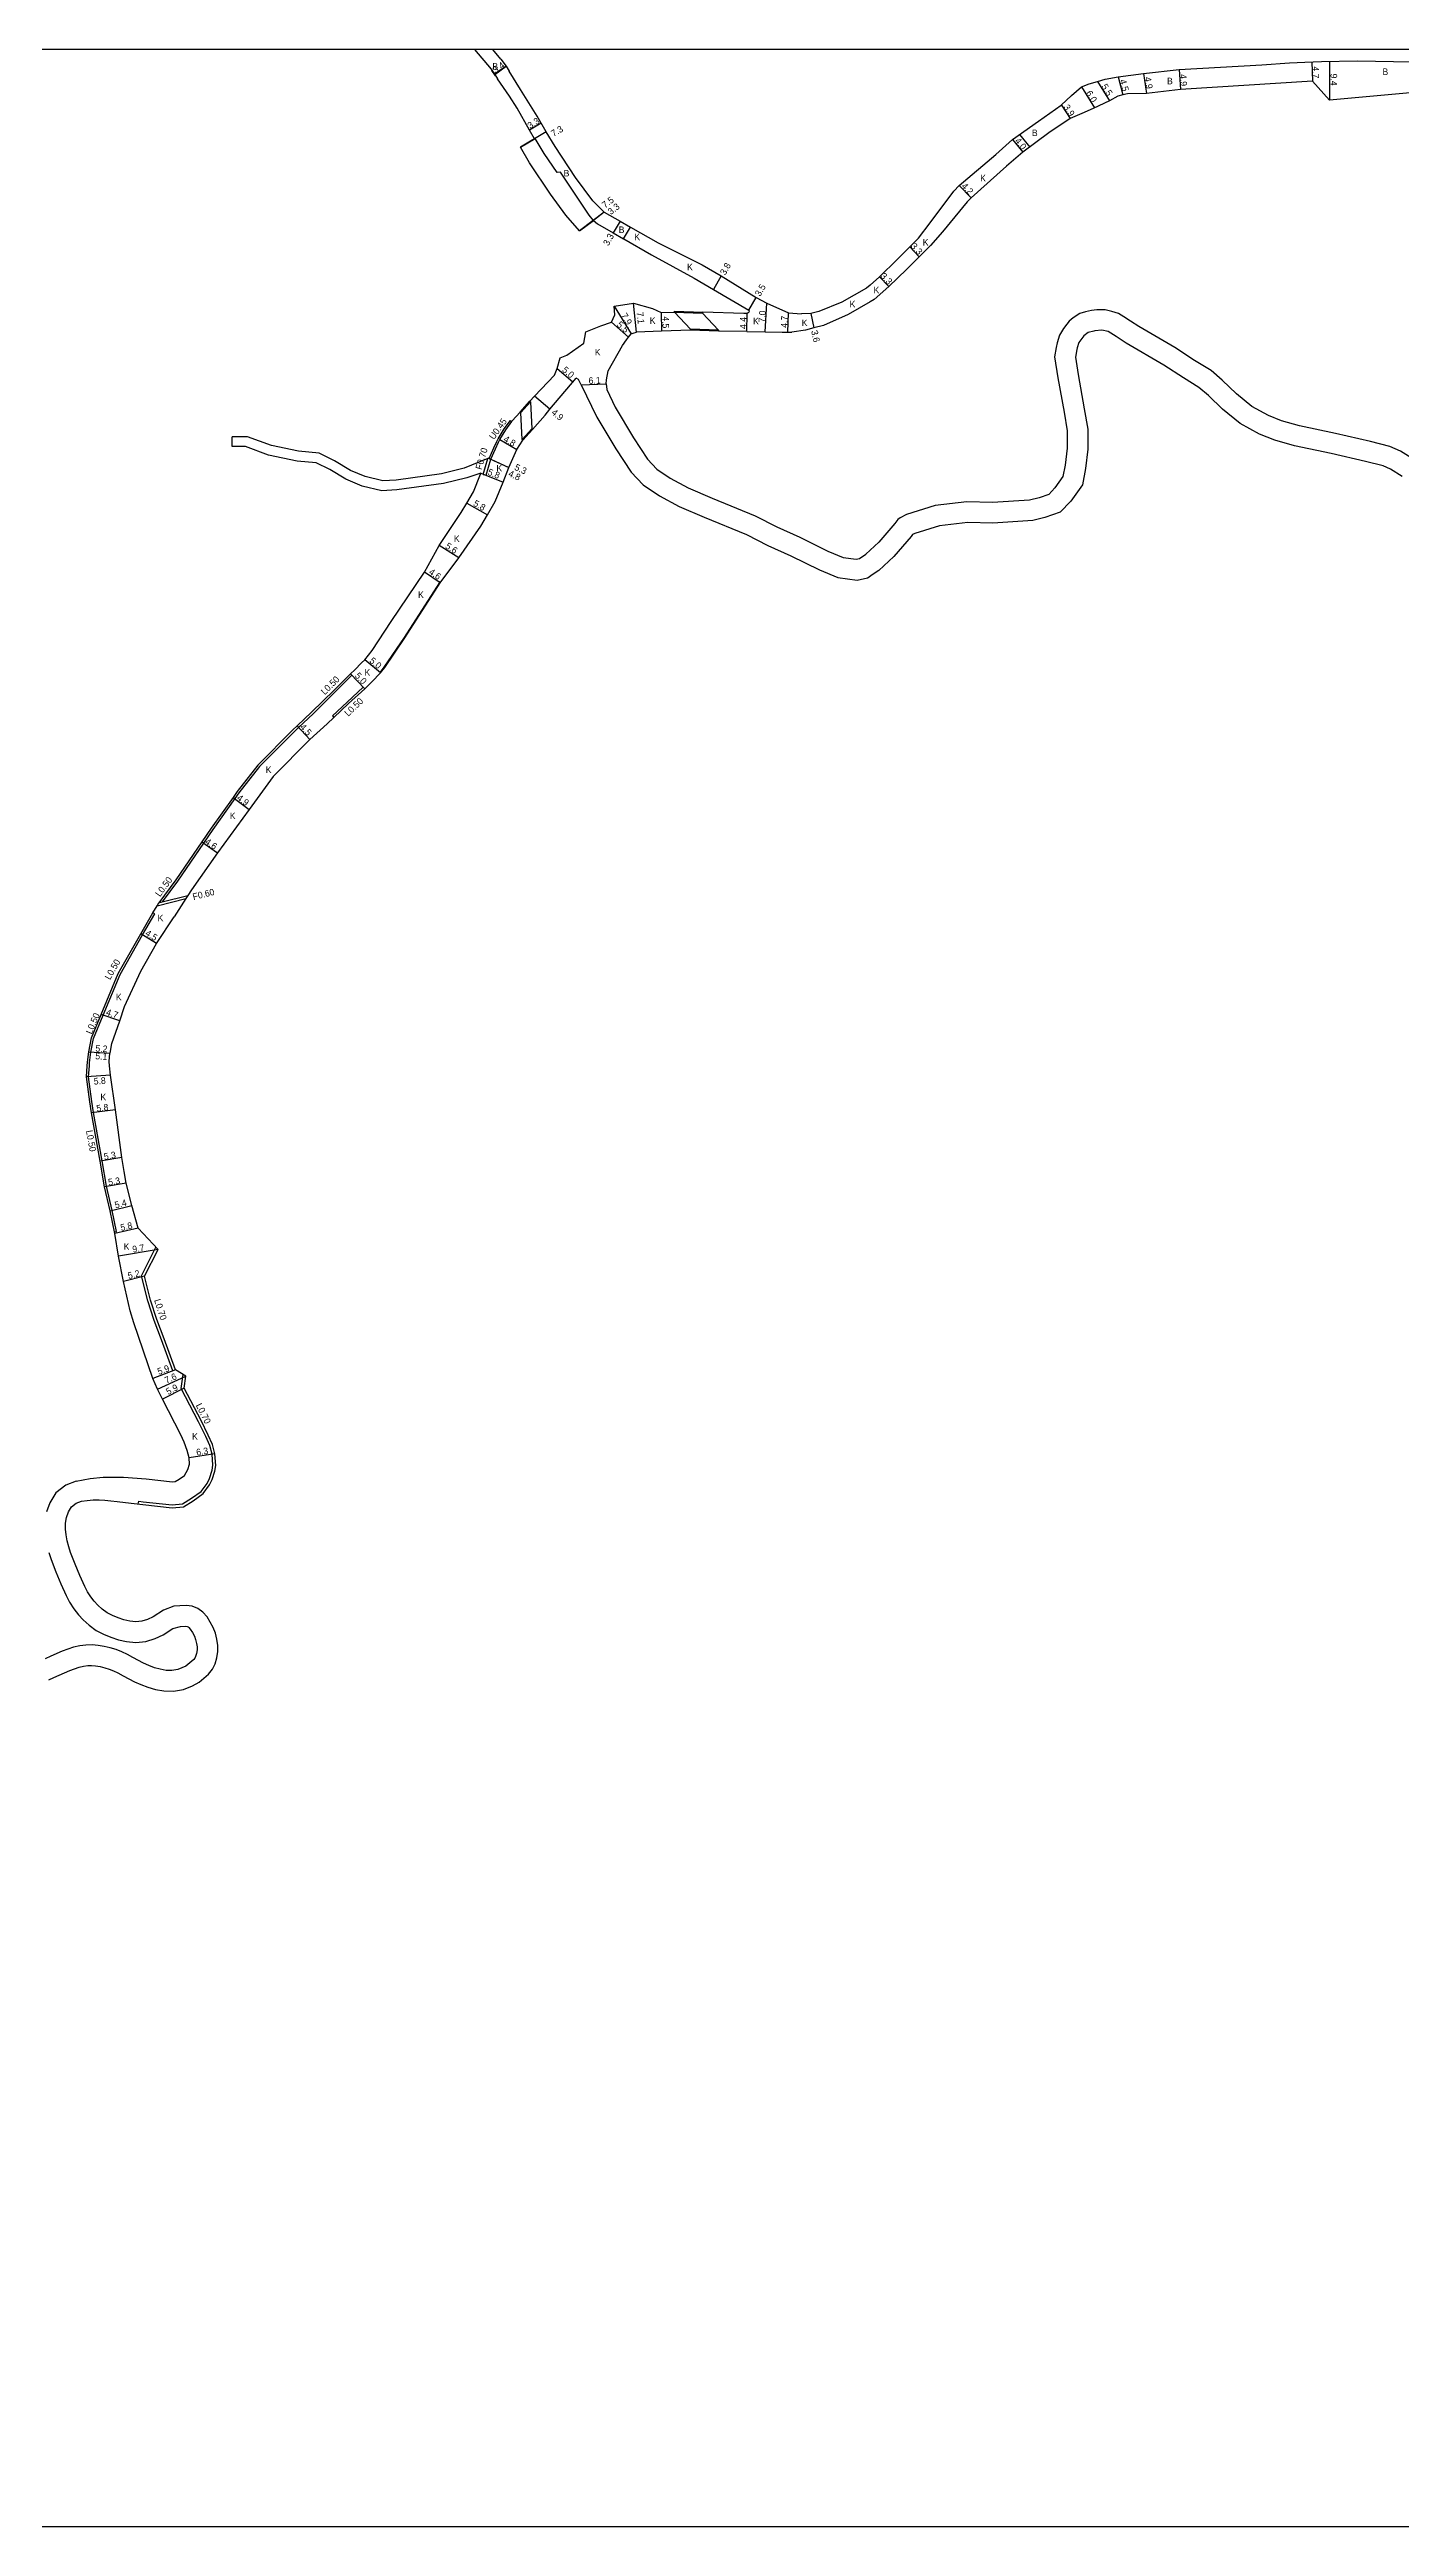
# Model space of a CAD drawing. Header units: metres. Extents: x -29069 to -12000, y -243240 to -120000.
# Drawn here: x -14881 to -14554, y -120600 to -120000 of the extents above; entities that cross this region are included whole.
import ezdxf

# ---------------------------------------------------------------- set-up
doc = ezdxf.new("R2010")
doc.units = ezdxf.units.M
doc.header["$LTSCALE"] = 2.5
for name, color, linetype in [('側溝・桝', 7, 'Continuous'), ('図郭', 7, 'Continuous'), ('幅員', 7, 'Continuous'), ('歩道・分離帯・安全施設', 7, 'Continuous'), ('舗装', 7, 'Continuous'), ('道路', 7, 'Continuous')]:
    doc.layers.add(name, color=color, linetype=linetype)
doc.styles.get("Standard").update_dxf_attribs({"font": ''})
doc.styles.get('Standard').set_extended_font_data('@MS PGothic')

msp = doc.modelspace()

# ---------------------------------------------------------------- linework, layer by layer
at = {"layer": '側溝・桝'}
for points in [[(-14775.05, -120099.05), (-14773.89, -120096.5), (-14773.18, -120094.95), (-14772.87, -120094.31), (-14771.37, -120091.91), (-14769.87, -120089.82), (-14769.53, -120090.1)], [(-14776.46, -120102.94), (-14775.32, -120099.04)], [(-14775.78, -120103.13), (-14774.64, -120099.23)], [(-14776.46, -120102.94), (-14775.78, -120103.13)], [(-14808.61, -120151.21), (-14808.27, -120151.58), (-14812.23, -120155.51), (-14817.68, -120160.89), (-14821.18, -120164.21), (-14822.2, -120165.17), (-14830.67, -120173.71), (-14835.62, -120180.06), (-14836.62, -120181.46), (-14841.95, -120188.9), (-14844.23, -120192.24), (-14850.5, -120201.41), (-14854.26, -120206.49)], [(-14805.16, -120154.83), (-14805.51, -120154.47), (-14809.42, -120158.07), (-14812.95, -120161.44), (-14812.61, -120161.81)], [(-14870.88, -120239.55), (-14868.5, -120233.95), (-14864.43, -120224.04), (-14858.97, -120214.44), (-14856.03, -120209.35), (-14856.46, -120209.1)], [(-14855.46, -120207.41), (-14848.47, -120205.66)], [(-14855.02, -120206.68), (-14854.26, -120206.49), (-14848, -120204.92)], [(-14871.8, -120245.34), (-14871.74, -120244.81), (-14871.49, -120242.86), (-14870.88, -120239.55)], [(-14871.86, -120246.15), (-14871.8, -120245.34)], [(-14865.74, -120286.41), (-14865.25, -120286.31), (-14866.31, -120281.2), (-14867.7, -120275.36), (-14868.72, -120269.18), (-14870.82, -120257.5), (-14871.24, -120254.84), (-14872.04, -120248.85), (-14871.86, -120246.15)], [(-14850.96, -120319.85), (-14851.62, -120320.09), (-14854.39, -120312.58), (-14856.15, -120307.91), (-14857.72, -120303.13), (-14859.25, -120297.08), (-14855.74, -120290.14)], [(-14860, -120352.32), (-14859.91, -120351.62), (-14858.8, -120351.78), (-14851.77, -120352.55), (-14849.29, -120352.29), (-14847.1, -120350.95), (-14844.77, -120349.3), (-14843.35, -120347.32), (-14842.75, -120346.11), (-14842.11, -120344.16), (-14841.92, -120342.93), (-14842.12, -120340.29), (-14842.68, -120338.17), (-14843.67, -120335.98), (-14845.43, -120332.42), (-14849.64, -120324.36), (-14849.11, -120320.94)]]:
    msp.add_lwpolyline(points, dxfattribs=at)
at = {"layer": '図郭'}
msp.add_lwpolyline([(-15200, -120600), (-14400, -120600), (-14400, -120000), (-15200, -120000)], close=True, dxfattribs=at)
at = {"layer": '幅員', "flags": 128}
for points in [[(-14773.69, -120006.01), (-14770.91, -120004.06)], [(-14616.57, -120005.79), (-14615.81, -120010.63)], [(-14607.9, -120004.83), (-14607.59, -120009.72)], [(-14575.78, -120002.98), (-14575.6, -120007.68)], [(-14571.47, -120002.88), (-14571.52, -120012.28)], [(-14631.6, -120009.05), (-14628.43, -120014.14)], [(-14627.7, -120007.77), (-14624.8, -120012.45)], [(-14622.66, -120006.62), (-14621.53, -120010.98)], [(-14762.44, -120017.82), (-14765.27, -120019.51)], [(-14636.41, -120013.44), (-14634.3, -120016.72)], [(-14744.72, -120062.14), (-14740.6, -120068.88)], [(-14708.15, -120068.39), (-14707.78, -120061.4)], [(-14702.68, -120068.47), (-14702.53, -120063.77)], [(-14741.27, -120069.65), (-14745.43, -120066.05)]]:
    msp.add_lwpolyline(points, dxfattribs=at)
at = {"layer": '幅員'}
for points in [[(-14761.18, -120019.93), (-14767.46, -120023.67)], [(-14648.3, -120021.81), (-14645.75, -120024.88)], [(-14658.27, -120035.96), (-14661.19, -120032.93)], [(-14747.17, -120039.37), (-14753.12, -120043.93)], [(-14747.17, -120039.37), (-14749.79, -120041.38)], [(-14743.33, -120041.56), (-14744.96, -120044.42)], [(-14673.13, -120047.8), (-14670.89, -120050.22)], [(-14718.83, -120054.84), (-14720.72, -120058.14)], [(-14680.51, -120055.06), (-14678.22, -120057.43)], [(-14739.31, -120068.48), (-14740.08, -120061.43)], [(-14733.34, -120063.69), (-14733.28, -120068.19)], [(-14712.62, -120068.31), (-14712.57, -120063.91)], [(-14712.12, -120063.1), (-14710.36, -120060.07)], [(-14697.15, -120063.92), (-14696.39, -120067.44)], [(-14758.54, -120077.3), (-14754.75, -120080.51)], [(-14760.32, -120087.09), (-14764.04, -120083.98)], [(-14752.78, -120081.22), (-14746.68, -120080.98)], [(-14772.47, -120094.5), (-14768.31, -120096.91)], [(-14775.05, -120099.05), (-14770.28, -120101.23)], [(-14774.64, -120099.23), (-14770.28, -120101.23)], [(-14777.02, -120102.64), (-14771.63, -120104.77)], [(-14780.46, -120109.92), (-14775.39, -120112.73)], [(-14782.39, -120123.14), (-14787.12, -120120.14)], [(-14786.88, -120129.18), (-14790.69, -120126.61)], [(-14801.32, -120151.01), (-14805.15, -120147.8)], [(-14805.16, -120154.83), (-14808.61, -120151.21)], [(-14821.53, -120163.84), (-14818.43, -120167.11)], [(-14837.03, -120181.17), (-14833.11, -120184.1)], [(-14844.64, -120191.96), (-14840.85, -120194.56)], [(-14855.59, -120216.57), (-14859.41, -120214.19)], [(-14864.51, -120235.25), (-14868.97, -120233.76)], [(-14871.98, -120242.78), (-14866.8, -120243.12)], [(-14871.98, -120242.78), (-14866.9, -120243.11)], [(-14866.76, -120248.44), (-14872.54, -120248.87)], [(-14865.56, -120256.82), (-14871.31, -120257.58)], [(-14863.99, -120268.36), (-14869.21, -120269.27)], [(-14862.96, -120274.61), (-14868.19, -120275.46)], [(-14866.79, -120281.31), (-14861.55, -120280.01)], [(-14860, -120285.54), (-14865.66, -120286.78)], [(-14855.23, -120290.69), (-14864.8, -120292.29)], [(-14858.5, -120297.16), (-14863.55, -120298.41)], [(-14850.96, -120319.85), (-14856.5, -120321.89)], [(-14855.37, -120324.48), (-14848.46, -120321.32)], [(-14848.91, -120324.24), (-14854.16, -120326.93)], [(-14841.43, -120340.17), (-14847.65, -120341.14)]]:
    msp.add_lwpolyline(points, dxfattribs=at)
at = {"layer": '歩道・分離帯・安全施設'}
msp.add_lwpolyline([(-14801.41, -120150.94), (-14800.43, -120149.6), (-14795.57, -120142.45), (-14786.98, -120129.11), (-14786.8, -120128.87)], dxfattribs=at)
at = {"layer": '舗装'}
for points in [[(-14749.79, -120041.38), (-14750.84, -120040.09), (-14757.75, -120029.69), (-14758.58, -120029.82), (-14761.67, -120025.17), (-14763.85, -120021.52)], [(-14646.58, -120020.59), (-14644.1, -120023.65)], [(-14742.47, -120045.84), (-14740.77, -120043.01)]]:
    msp.add_lwpolyline(points, dxfattribs=at)
at = {"layer": '道路', "flags": 128}
for points in [[(-14778.54, -120000), (-14774.57, -120004.78)], [(-14774.57, -120004.78), (-14773.69, -120006.01), (-14772.97, -120007.08)], [(-14772.18, -120002.33), (-14770.91, -120004.06), (-14770.18, -120005.22)], [(-14625.87, -120007.21), (-14622.66, -120006.62), (-14616.57, -120005.79)], [(-14616.58, -120005.79), (-14607.9, -120004.83)], [(-14607.9, -120004.83), (-14587.93, -120003.7)], [(-14607.9, -120004.83), (-14607.59, -120009.72)], [(-14575.78, -120002.98), (-14575.61, -120007.68)], [(-14642.02, -120017.36), (-14636.47, -120013.48), (-14633.96, -120011.1), (-14631.6, -120009.05), (-14629.7, -120008.31), (-14627.7, -120007.77), (-14625.87, -120007.21)], [(-14615.81, -120010.63), (-14620.45, -120010.71), (-14621.53, -120010.98), (-14622.75, -120011.32), (-14624.8, -120012.45), (-14628.73, -120014.31), (-14631.48, -120015.46), (-14634.3, -120016.72), (-14639.47, -120020.18)], [(-14631.6, -120009.05), (-14628.43, -120014.14)], [(-14607.58, -120009.72), (-14615.81, -120010.63)], [(-14571.52, -120012.28), (-14575.6, -120007.68), (-14607.58, -120009.72)], [(-14547.56, -120010.1), (-14571.52, -120012.28)], [(-14636.41, -120013.44), (-14634.3, -120016.72)], [(-14710.36, -120060.07), (-14707.78, -120061.4), (-14702.53, -120063.77), (-14699.36, -120064.05)]]:
    msp.add_lwpolyline(points, dxfattribs=at)
at = {"layer": '道路'}
for points in [[(-14772.18, -120002.33), (-14774.14, -120000)], [(-14773.45, -120006.4), (-14774.34, -120005.11)], [(-14770.91, -120004.06), (-14773.71, -120006)], [(-14749.92, -120036.66), (-14754.08, -120030.99), (-14759.05, -120023.52), (-14761.18, -120019.93), (-14763.43, -120016.16), (-14767.44, -120009.64), (-14770.18, -120005.22)], [(-14587.93, -120003.7), (-14581.15, -120003.19), (-14577.45, -120003.05), (-14573.44, -120002.89), (-14564.77, -120002.74), (-14551.56, -120002.95), (-14549.65, -120003.1)], [(-14768.28, -120014.19), (-14770.08, -120011.27), (-14772.97, -120007.08)], [(-14627.7, -120007.77), (-14624.8, -120012.45)], [(-14764.02, -120021.62), (-14765.27, -120019.51), (-14768.28, -120014.19)], [(-14682.78, -120057.08), (-14680.51, -120055.06), (-14676.23, -120050.9), (-14673.13, -120047.8), (-14671.01, -120045.67), (-14668.18, -120042), (-14662.51, -120034.32), (-14661.19, -120032.93), (-14652.31, -120025.39), (-14648.3, -120021.81), (-14642.02, -120017.36)], [(-14753.12, -120043.93), (-14756.48, -120040.13), (-14760.16, -120035.03), (-14765.23, -120027.41), (-14767.46, -120023.67), (-14763.85, -120021.52)], [(-14639.47, -120020.18), (-14645.75, -120024.88), (-14649.75, -120028.22), (-14658.27, -120035.96), (-14659.25, -120036.88), (-14665.21, -120044.14), (-14668.16, -120047.43), (-14670.89, -120050.22), (-14673.98, -120053.32), (-14678.22, -120057.43), (-14681.75, -120060.55), (-14682.78, -120061.13)], [(-14753.12, -120043.93), (-14749.79, -120041.38)], [(-14749.92, -120036.66), (-14747.17, -120039.37), (-14743.33, -120041.56), (-14740.77, -120043.01), (-14734.07, -120046.82), (-14723.43, -120052.12), (-14718.83, -120054.84), (-14710.36, -120060.07)], [(-14749.79, -120041.38), (-14748.82, -120042.23), (-14744.96, -120044.42), (-14742.47, -120045.84), (-14742.4, -120045.88), (-14735.7, -120049.69), (-14725.34, -120055.35), (-14720.72, -120058.14), (-14712.12, -120063.1)], [(-14682.78, -120057.08), (-14683.66, -120057.84), (-14689.58, -120061.21), (-14695.22, -120063.46), (-14697.15, -120063.92), (-14699.36, -120064.05)], [(-14748, -120066.96), (-14745.43, -120066.05), (-14744.6, -120064.25), (-14744.72, -120062.14), (-14740.08, -120061.43)], [(-14740.08, -120061.43), (-14735.49, -120062.7), (-14733.34, -120063.69), (-14730.12, -120063.64)], [(-14730.12, -120063.64), (-14723.32, -120063.85), (-14723.31, -120063.6)], [(-14712.12, -120063.1), (-14712.07, -120063.3), (-14712.11, -120063.58), (-14712.31, -120063.81), (-14712.57, -120063.91), (-14712.89, -120063.93), (-14713.38, -120063.92), (-14723.31, -120063.6)], [(-14682.78, -120061.13), (-14688.08, -120064.15), (-14694.04, -120066.86), (-14696.39, -120067.44), (-14698.45, -120067.94), (-14701.73, -120068.46)], [(-14551.06, -120099.32), (-14554.32, -120097.26), (-14556.88, -120096.12), (-14561.6, -120094.92), (-14570.03, -120092.98), (-14578.78, -120091.12), (-14583.11, -120089.92), (-14586.29, -120088.63), (-14590.32, -120086.43), (-14594.05, -120083.37), (-14597.48, -120080.07), (-14600.2, -120077.78), (-14604.16, -120075.34), (-14608.97, -120072.21), (-14617.68, -120067.1), (-14619.68, -120065.77), (-14621.3, -120064.71), (-14622.6, -120063.97), (-14624.23, -120063.45), (-14625.81, -120063.09), (-14627.86, -120063.04), (-14629.12, -120063.18), (-14630.6, -120063.5), (-14631.96, -120063.95), (-14633.57, -120065), (-14634.59, -120065.77), (-14635.13, -120066.5), (-14635.95, -120067.6), (-14636.9, -120069.21), (-14637.48, -120071.05), (-14637.67, -120072.14), (-14638.07, -120074.45), (-14637.33, -120079.55), (-14635.8, -120087.88), (-14635.07, -120092.35), (-14635.03, -120096.53), (-14635.54, -120100.7), (-14636.06, -120103.41), (-14638.05, -120106.21), (-14639.5, -120107.77), (-14641.81, -120108.56), (-14644.12, -120109.12), (-14653.16, -120109.73), (-14659.33, -120109.55), (-14666.97, -120110.46), (-14673.91, -120112.61), (-14675.52, -120113.47), (-14676.06, -120113.86), (-14676.75, -120114.79), (-14680.65, -120119.31), (-14682.78, -120121.31)], [(-14759.22, -120078.9), (-14758.54, -120077.3), (-14757.84, -120074.7), (-14756.22, -120074.02), (-14752.06, -120071.15), (-14751.6, -120068.35), (-14748, -120066.96)], [(-14746.68, -120080.98), (-14746.59, -120080.02), (-14746.23, -120077.8), (-14742.72, -120071.66)], [(-14742.72, -120071.66), (-14741.8, -120070.33), (-14741.27, -120069.65), (-14740.98, -120069.27), (-14740.6, -120068.88), (-14739.9, -120068.62), (-14739.31, -120068.48)], [(-14726.3, -120068.01), (-14733.28, -120068.19), (-14739.31, -120068.48)], [(-14726.3, -120068.01), (-14726.29, -120067.76), (-14719.5, -120067.97), (-14719.5, -120068.22)], [(-14712.62, -120068.31), (-14719.5, -120068.22)], [(-14712.62, -120068.31), (-14708.15, -120068.39), (-14704.1, -120068.49), (-14702.68, -120068.47), (-14701.73, -120068.46)], [(-14553.94, -120103.41), (-14556.69, -120101.68), (-14558.52, -120100.86), (-14562.76, -120099.78), (-14571.12, -120097.86), (-14579.96, -120095.98), (-14584.72, -120094.66), (-14588.44, -120093.16), (-14593.13, -120090.59), (-14597.38, -120087.11), (-14600.83, -120083.79), (-14603.14, -120081.84), (-14606.84, -120079.56), (-14611.6, -120076.47), (-14620.75, -120071.14), (-14623.2, -120069.53), (-14625.07, -120068.32), (-14626.66, -120067.98), (-14628.31, -120068.13), (-14628.58, -120068.19), (-14629.94, -120068.52), (-14631, -120069.32), (-14631, -120069.33), (-14632.21, -120070.96), (-14632.61, -120072.24), (-14632.68, -120072.63), (-14633.01, -120074.52), (-14632.4, -120078.73), (-14630.88, -120087.02), (-14630.07, -120091.93), (-14630.03, -120096.81), (-14630.6, -120101.48), (-14631.35, -120105.42), (-14634.16, -120109.38), (-14636.7, -120112.09), (-14640.41, -120113.36), (-14643.36, -120114.08), (-14653.06, -120114.74), (-14659.11, -120114.56), (-14665.93, -120115.38), (-14671.97, -120117.24), (-14672.46, -120117.5), (-14672.84, -120117.92), (-14677.03, -120122.77), (-14680.67, -120126.2), (-14682.78, -120127.59)], [(-14765.15, -120085.21), (-14764.04, -120083.98), (-14759.22, -120078.9)], [(-14764.56, -120092.03), (-14761.43, -120088.56), (-14760.32, -120087.09), (-14753.96, -120079.58)], [(-14752.78, -120081.22), (-14753.42, -120079.96), (-14753.96, -120079.58)], [(-14752.78, -120081.22), (-14748.92, -120089.03), (-14744.31, -120096.74), (-14740.64, -120102.35), (-14737.7, -120105.45), (-14733.79, -120108.11), (-14729.03, -120110.69), (-14722.97, -120113.3), (-14712.72, -120117.47), (-14707.5, -120120.15), (-14701.95, -120122.67), (-14695.04, -120126.06), (-14690.57, -120127.88), (-14685.92, -120128.52), (-14683.37, -120127.98), (-14682.78, -120127.59)], [(-14746.68, -120080.98), (-14746.56, -120082.37), (-14744.53, -120086.63), (-14740.07, -120094.09), (-14736.71, -120099.24), (-14734.45, -120101.62), (-14731.19, -120103.83), (-14726.84, -120106.19), (-14721.03, -120108.69), (-14710.64, -120112.92), (-14705.32, -120115.65), (-14699.81, -120118.15), (-14692.99, -120121.49), (-14689.27, -120123.01), (-14686.1, -120123.45), (-14685.33, -120123.28), (-14683.79, -120122.27), (-14682.78, -120121.31)], [(-14774.64, -120099.23), (-14773.48, -120096.69), (-14772.77, -120095.14), (-14772.47, -120094.5), (-14771, -120092.16), (-14769.53, -120090.1), (-14769.44, -120089.98), (-14767.49, -120087.82)], [(-14767.49, -120087.82), (-14767.34, -120087.95), (-14765, -120085.35), (-14765.15, -120085.21)], [(-14837.25, -120096.18), (-14837.24, -120093.78)], [(-14775.19, -120098.99), (-14775.32, -120099.04), (-14781.06, -120101.41), (-14786.55, -120102.76), (-14797.58, -120104.3), (-14800.78, -120104.46), (-14805.02, -120103.45), (-14808.63, -120101.95), (-14812.5, -120099.65), (-14816.22, -120097.77), (-14821.19, -120097.32), (-14827.77, -120095.93), (-14833.57, -120093.8), (-14837.24, -120093.78)], [(-14801.32, -120151.01), (-14800.33, -120149.67), (-14795.47, -120142.51), (-14786.88, -120129.18), (-14782.39, -120123.14), (-14777.06, -120115.48), (-14775.39, -120112.73), (-14773.57, -120109.47), (-14771.63, -120104.77), (-14770.28, -120101.23), (-14768.31, -120096.91), (-14766.9, -120094.64)], [(-14766.9, -120094.64), (-14767.05, -120094.5), (-14764.71, -120091.9), (-14764.56, -120092.03)], [(-14777.02, -120102.64), (-14780.42, -120103.73), (-14786.1, -120105.12), (-14797.36, -120106.69), (-14801.01, -120106.88), (-14805.76, -120105.74), (-14809.71, -120104.1), (-14813.65, -120101.76), (-14816.89, -120100.12), (-14821.55, -120099.69), (-14828.44, -120098.24), (-14834, -120096.19), (-14837.25, -120096.18)], [(-14775.19, -120098.99), (-14775.05, -120099.05), (-14774.64, -120099.23)], [(-14805.15, -120147.8), (-14803.4, -120145.58), (-14798.75, -120138.57), (-14790.69, -120126.61), (-14787.12, -120120.14), (-14781.81, -120112.15), (-14780.46, -120109.92), (-14778.82, -120107.11), (-14777.1, -120102.83), (-14777.02, -120102.64)], [(-14805.15, -120147.8), (-14805.97, -120148.6), (-14807.53, -120150.22), (-14808.61, -120151.21), (-14812.58, -120155.15), (-14818.02, -120160.53), (-14821.53, -120163.84), (-14822.55, -120164.81), (-14831.05, -120173.38), (-14836.02, -120179.76), (-14837.03, -120181.17), (-14842.36, -120188.62), (-14844.64, -120191.96), (-14850.91, -120201.12), (-14855.02, -120206.68)], [(-14801.32, -120151.01), (-14803.48, -120153.17), (-14805.16, -120154.83), (-14809.08, -120158.44), (-14812.61, -120161.81), (-14814.24, -120163.35), (-14818.43, -120167.11), (-14827.31, -120176.08), (-14833.11, -120184.1), (-14840.85, -120194.56), (-14847.1, -120203.52), (-14848, -120204.92), (-14848.47, -120205.66), (-14851.32, -120210.09)], [(-14872.3, -120245.3), (-14871.98, -120242.78), (-14871.36, -120239.41), (-14868.97, -120233.76), (-14864.88, -120223.82), (-14859.41, -120214.19), (-14856.46, -120209.1), (-14855.46, -120207.41), (-14855.02, -120206.68)], [(-14867.09, -120245.17), (-14866.9, -120243.11), (-14866.8, -120243.12), (-14866.38, -120240.77), (-14864.51, -120235.25), (-14863.34, -120231.79), (-14859.37, -120223.22), (-14855.59, -120216.57), (-14851.32, -120210.09)], [(-14872.36, -120246.15), (-14872.3, -120245.3)], [(-14866.99, -120246.15), (-14867.09, -120245.17)], [(-14875.04, -120346.81), (-14871.67, -120346.14), (-14868.48, -120345.8), (-14863.62, -120345.8), (-14858.12, -120346.22), (-14851.75, -120346.92), (-14851.08, -120346.9), (-14850.12, -120346.3), (-14848.81, -120345.43), (-14847.99, -120343.99), (-14847.64, -120342.64), (-14847.65, -120341.14), (-14848.16, -120339.38), (-14848.86, -120337.38), (-14849.72, -120335.59), (-14854.16, -120326.93), (-14855.37, -120324.48), (-14856.5, -120321.89), (-14861.11, -120308.41), (-14861.98, -120305.56), (-14863.55, -120298.41), (-14864.8, -120292.29), (-14865.66, -120286.78), (-14866.79, -120281.31), (-14868.19, -120275.46), (-14869.21, -120269.27), (-14871.31, -120257.58), (-14871.73, -120254.91), (-14872.54, -120248.87), (-14872.36, -120246.15)], [(-14873.75, -120351.64), (-14872.35, -120351.44), (-14870.92, -120351.33), (-14869.49, -120351.29), (-14868.08, -120351.39), (-14866.63, -120351.53), (-14865.15, -120351.68), (-14861.69, -120352.09), (-14858.89, -120352.47), (-14851.77, -120353.25), (-14849.06, -120352.97), (-14846.71, -120351.53), (-14844.27, -120349.8), (-14842.75, -120347.68), (-14842.1, -120346.37), (-14841.43, -120344.33), (-14841.22, -120342.96), (-14841.43, -120340.17), (-14842.02, -120337.94), (-14843.04, -120335.68), (-14844.81, -120332.11), (-14848.91, -120324.24), (-14848.46, -120321.32), (-14850.96, -120319.85), (-14853.73, -120312.33), (-14855.49, -120307.67), (-14857.05, -120302.94), (-14858.5, -120297.16), (-14855.23, -120290.69), (-14860, -120285.54), (-14861.55, -120280.01), (-14862.96, -120274.61), (-14863.42, -120271.81), (-14863.99, -120268.36), (-14865.56, -120256.82), (-14866.76, -120248.44), (-14866.99, -120246.15)], [(-14875.04, -120346.81), (-14877.55, -120347.77), (-14879.99, -120349.65), (-14881.4, -120352.05), (-14882.22, -120354.22)], [(-14881.7, -120394.93), (-14880.45, -120394.33), (-14879.18, -120393.75), (-14876.62, -120392.65), (-14875.47, -120392.22), (-14874.36, -120391.88), (-14873.28, -120391.63), (-14872.23, -120391.48), (-14871.32, -120391.44), (-14870.38, -120391.52), (-14869.25, -120391.72), (-14868.1, -120391.99), (-14867.02, -120392.32), (-14865.99, -120392.73), (-14864.92, -120393.25), (-14863.7, -120393.92), (-14860.96, -120395.37), (-14859.37, -120396.08), (-14857.69, -120396.72), (-14855.84, -120397.26), (-14853.78, -120397.6), (-14851.44, -120397.67), (-14849.04, -120397.22), (-14846.89, -120396.39), (-14845.28, -120395.46), (-14842.99, -120393.52), (-14842.05, -120392.36), (-14841.4, -120391.01), (-14841.01, -120389.56), (-14840.76, -120388.08), (-14840.74, -120386.59), (-14840.96, -120385.1), (-14841.33, -120383.65), (-14841.86, -120382.25), (-14842.57, -120380.93), (-14843.36, -120379.66), (-14844.34, -120378.52), (-14845.55, -120377.64), (-14846.95, -120377.11), (-14848.43, -120376.94), (-14849.93, -120376.96), (-14851.43, -120377.06), (-14853.92, -120378.03), (-14856.42, -120379.63), (-14857.74, -120380.27), (-14859.15, -120380.7), (-14860.59, -120380.85), (-14862.04, -120380.7), (-14863.48, -120380.38), (-14864.89, -120379.92), (-14866.26, -120379.33), (-14867.57, -120378.66), (-14868.75, -120377.8), (-14869.79, -120376.82), (-14870.67, -120375.89), (-14871.51, -120374.83), (-14872.3, -120373.61), (-14872.96, -120372.34), (-14874.15, -120369.65), (-14875.3, -120366.89), (-14876.39, -120364.1), (-14876.86, -120362.69), (-14877.22, -120361.25), (-14877.45, -120359.81), (-14877.61, -120358.41), (-14877.64, -120356.99), (-14877.38, -120355.56), (-14876.87, -120354.22), (-14876.16, -120353.01), (-14875.06, -120352.16), (-14873.75, -120351.64)], [(-14881.67, -120364.09), (-14881.09, -120365.8), (-14879.94, -120368.76), (-14878.75, -120371.63), (-14877.47, -120374.5), (-14876.63, -120376.13), (-14875.58, -120377.75), (-14874.46, -120379.16), (-14873.32, -120380.37), (-14871.94, -120381.66), (-14870.21, -120382.93), (-14868.39, -120383.86), (-14866.66, -120384.6), (-14864.81, -120385.21), (-14862.84, -120385.65), (-14860.6, -120385.88), (-14858.14, -120385.63), (-14855.91, -120384.93), (-14853.98, -120384.01), (-14851.64, -120382.51), (-14849.75, -120381.96), (-14848.68, -120381.95), (-14848.13, -120382.01), (-14847.95, -120382.07), (-14847.76, -120382.21), (-14847.41, -120382.62), (-14846.9, -120383.43), (-14846.42, -120384.33), (-14846.11, -120385.15), (-14845.87, -120386.08), (-14845.75, -120386.92), (-14845.76, -120387.63), (-14845.9, -120388.5), (-14846.11, -120389.26), (-14846.3, -120389.67), (-14846.58, -120390), (-14848.51, -120391.64), (-14850.42, -120392.39), (-14851.84, -120392.66), (-14853.28, -120392.62), (-14854.72, -120392.37), (-14856.11, -120391.97), (-14857.46, -120391.46), (-14858.76, -120390.88), (-14861.34, -120389.51), (-14862.64, -120388.81), (-14863.97, -120388.16), (-14865.35, -120387.6), (-14866.79, -120387.16), (-14868.25, -120386.82), (-14869.72, -120386.56), (-14871.2, -120386.43), (-14872.7, -120386.5), (-14874.19, -120386.71), (-14875.66, -120387.04), (-14877.08, -120387.48), (-14878.48, -120388), (-14881.2, -120389.18), (-14882.56, -120389.8)]]:
    msp.add_lwpolyline(points, dxfattribs=at)
for points in [[(-14730.11, -120063.39), (-14723.31, -120063.6), (-14723.32, -120063.85), (-14730.12, -120063.64)], [(-14730.12, -120063.64), (-14723.32, -120063.85), (-14719.5, -120067.97), (-14726.29, -120067.76)], [(-14726.29, -120067.76), (-14719.5, -120067.97), (-14719.5, -120068.22), (-14726.3, -120068.01)], [(-14765, -120085.35), (-14767.34, -120087.95), (-14767.49, -120087.82), (-14765.15, -120085.21)], [(-14767.34, -120087.95), (-14765, -120085.35), (-14764.71, -120091.9), (-14767.05, -120094.5)], [(-14767.05, -120094.5), (-14764.71, -120091.9), (-14764.56, -120092.03), (-14766.9, -120094.64)]]:
    msp.add_lwpolyline(points, close=True, dxfattribs=at)

# ---------------------------------------------------------------- texts
at = {"layer": '側溝・桝'}
for s, rotation, p in [('U0.45', 54.35072, (-14773.88, -120094.63)), ('F0.70', 73.69182, (-14776.87, -120101.9)), ('L0.50', 44.74328, (-14814.84, -120156.42)), ('L0.50', 43.59439, (-14809.16, -120161.65)), ('L0.50', 53.48557, (-14854.76, -120205.37)), ('F0.60', 14.10124, (-14846.61, -120206.05)), ('L0.50', 60.40531, (-14866.85, -120225.49)), ('L0.50', 67.02154, (-14871.31, -120238.64)), ('L0.50', 280.18534, (-14872.67, -120261.92)), ('L0.70', 287.87195, (-14856.19, -120302.96)), ('L0.70', 296.44256, (-14846.11, -120328.41))]:
    msp.add_text(s, height=1.6, rotation=rotation, dxfattribs=at).set_placement(p)
at = {"layer": '幅員'}
for s, rotation, p in [('3.4', 35, (-14773.51, -120005.84)), ('4.7', 270, (-14575.65, -120004.08)), ('9.4', 270, (-14571.25, -120005.83)), ('6.0', 302, (-14630.58, -120010.54)), ('5.5', 302, (-14626.83, -120008.95)), ('4.5', 285, (-14622.35, -120007.46)), ('4.9', 279, (-14616.32, -120006.76)), ('4.9', 274, (-14607.77, -120006.01)), ('3.3', 32.23796, (-14765.1, -120019.28)), ('3.9', 303, (-14636.02, -120013.95)), ('7.3', 30.76874, (-14759.43, -120021.19)), ('4.0', 309.75666, (-14647.83, -120022.2)), ('7.5', 37.46466, (-14746.94, -120038.53)), ('4.2', 313.88681, (-14660.77, -120033.22)), ('3.3', 37.46466, (-14745.55, -120040.12)), ('3.3', 60.35236, (-14746.15, -120047.68)), ('3.3', 312.69193, (-14673.06, -120047.75)), ('3.8', 60.26248, (-14717.84, -120054.78)), ('3.5', 59.8411, (-14709.41, -120059.94)), ('3.3', 314.08646, (-14680.41, -120055.02)), ('5.5', 319, (-14744.24, -120066.87)), ('7.9', 301, (-14743.18, -120064.42)), ('7.1', 276.25965, (-14739.32, -120063.63)), ('4.5', 270.83511, (-14733.08, -120064.63)), ('4.4', 89.30433, (-14712.71, -120067.71)), ('7.0', 87, (-14708.18, -120066.17)), ('4.7', 88, (-14702.79, -120067.43)), ('3.6', 282.14626, (-14697.05, -120068.19)), ('5.0', 319.74227, (-14757.5, -120077.85)), ('6.1', 2.20973, (-14750.92, -120081)), ('4.9', 320.02678, (-14760.1, -120088.17)), ('4.8', 329.94562, (-14771.72, -120094.82)), ('5.8', 338.41657, (-14775.54, -120102.96)), ('5.3', 335.45108, (-14769.05, -120101.75)), ('4.8', 335.45108, (-14770.53, -120103.27)), ('5.8', 330.94897, (-14779.03, -120110.42)), ('5.6', 327.54941, (-14785.8, -120120.68)), ('4.6', 326.00069, (-14789.79, -120126.92)), ('5.0', 320.01689, (-14804.16, -120148.3)), ('5.0', 313.63483, (-14807.68, -120151.82)), ('4.5', 313.50592, (-14821.01, -120164.25)), ('4.9', 323.22929, (-14836.29, -120181.6)), ('4.6', 325.62804, (-14844.01, -120192.27)), ('4.5', 328.08096, (-14858.47, -120214.48)), ('4.7', 341.48551, (-14867.96, -120233.83)), ('5.1', 356.26319, (-14870.45, -120244.58)), ('5.2', 356.26319, (-14870.42, -120242.71)), ('5.8', 4.30552, (-14870.74, -120250.74)), ('5.8', 7.59253, (-14870.04, -120257.31)), ('5.3', 9.84336, (-14868.2, -120268.99)), ('5.3', 9.18186, (-14867.17, -120275.19)), ('5.4', 13.98418, (-14865.5, -120280.73)), ('5.8', 12.42515, (-14864.14, -120286.19)), ('9.7', 9.5045, (-14861.3, -120291.45)), ('5.2', 13.90827, (-14862.33, -120297.85)), ('5.9', 20.23864, (-14855.02, -120321.07)), ('7.6', 24.58426, (-14853.17, -120323.2)), ('5.9', 27.14911, (-14852.79, -120325.95)), ('6.3', 8.89407, (-14845.84, -120340.61))]:
    msp.add_text(s, height=1.6, rotation=rotation, dxfattribs=at).set_placement(p)
at = {"layer": '舗装'}
for s, p in [('B', (-14774.26, -120004.87)), ('B', (-14558.67, -120006.17)), ('B', (-14610.86, -120008.43)), ('B', (-14643.58, -120020.98)), ('B', (-14756.99, -120030.75)), ('K', (-14656.11, -120031.94)), ('B', (-14743.66, -120044.46)), ('K', (-14739.87, -120046.18)), ('K', (-14670.01, -120047.48)), ('K', (-14727.09, -120053.48)), ('K', (-14681.94, -120059.06)), ('K', (-14736.13, -120066.45)), ('K', (-14711.12, -120066.54)), ('K', (-14699.32, -120067)), ('K', (-14687.72, -120062.47)), ('K', (-14749.44, -120074.11)), ('K', (-14773.26, -120102.21)), ('K', (-14783.57, -120119.29)), ('K', (-14792.25, -120132.86)), ('K', (-14805.22, -120151.68)), ('K', (-14829.14, -120175.26)), ('K', (-14837.84, -120186.42)), ('K', (-14855.32, -120211.17)), ('K', (-14865.43, -120230.31)), ('K', (-14869.17, -120254.54)), ('K', (-14863.54, -120290.75)), ('K', (-14846.97, -120336.76))]:
    msp.add_text(s, height=1.6, dxfattribs=at).set_placement(p)

doc.saveas('drawing.dxf')
